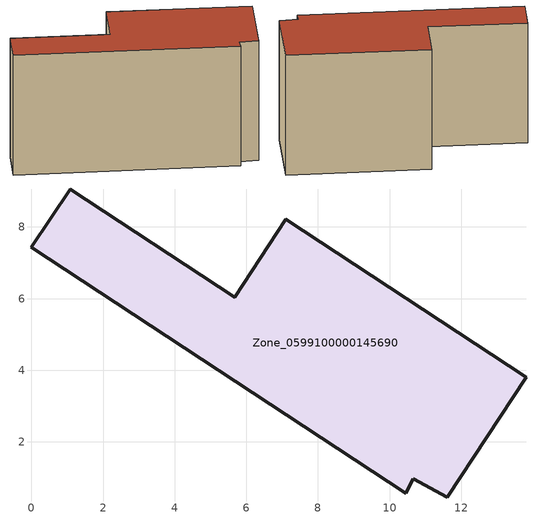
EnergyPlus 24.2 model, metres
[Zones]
Zone_0599100000145690
 floor ground (C_G): 10.45,0.57 0,7.43 1.09,9.06 5.67,6.04 7.1,8.21 13.81,3.8 11.61,0.46 10.65,0.97 z0
 wall outside (C_F): 5.67,6.04 1.09,9.06 0,7.43 10.45,0.57 10.65,0.97 11.61,0.46 13.81,3.8 7.1,8.21 5.67,6.04 z0:7.45
 roof outside (C_R): 10.45,0.57 10.65,0.97 11.61,0.46 13.81,3.8 7.1,8.21 5.67,6.04 1.09,9.06 0,7.43 z7.45
[BUILDING]
Pand.0599100000145690: North Axis=0; Terrain=City; Loads Convergence Tolerance Value=0.04; Temperature Convergence Tolerance Value=0.4; Solar Distribution=FullExterior; Maximum Number of Warmup Days=25; Minimum Number of Warmup Days=1
[Site:Location]
Rotterdam.The.Hague.AP_ZH_NLD Design_Conditions: Latitude=51.96; Longitude=4.45; Time Zone=1; Elevation=-4.5
[SITE:GROUNDTEMPERATURE:BUILDINGSURFACE]
18, 18, 18, 18, 18, 18, 18, 18, 18, 18, 18, 18
[MATERIAL] Thermal Absorptance=0.9; Solar Absorptance=0.7; Visible Absorptance=0.7
Name | Roughness | Thickness | Conductivity | Density | Specific Heat
G.TI.1946 | MediumSmooth | 0.15 | 1 | 540 | 1210
F.TI.1946 | Rough | 0.3 | 0.857143 | 1920 | 840
R.TI.1946 | MediumRough | 0.2 | 0.1 | 1500 | 1000
[CONSTRUCTION]
C_G: G.TI.1946
C_F: F.TI.1946
C_R: R.TI.1946
[ZONE]
Zone_0599100000145690: Type=1; Multiplier=1; Ceiling Height=Autocalculate; Volume=Autocalculate; Floor Area=autocalculate; Part of Total Floor Area=Yes
[ZONEINFILTRATION:DESIGNFLOWRATE]
Infil_Zone_0599100000145690: Zone or ZoneList or Space or SpaceList=Zone_0599100000145690; Schedule=AlwaysOn; Design Flow Rate Calculation Method=Flow/Area; Flow Rate per Floor Area=0.003; Constant Term Coefficient=1; Temperature Term Coefficient=0; Velocity Term Coefficient=0; Velocity Squared Term Coefficient=0
[HVACTEMPLATE:ZONE:IDEALLOADSAIRSYSTEM]
Zone_0599100000145690: Maximum Heating Supply Air Temperature=50; Minimum Cooling Supply Air Temperature=13; Maximum Heating Supply Air Humidity Ratio=0.0156; Minimum Cooling Supply Air Humidity Ratio=0.0077; Heating Limit=NoLimit; Cooling Limit=NoLimit; Dehumidification Control Type=ConstantSensibleHeatRatio; Cooling Sensible Heat Ratio=0.7; Dehumidification Setpoint=60; Humidification Control Type=None; Humidification Setpoint=30; Outdoor Air Method=None; Outdoor Air Flow Rate per Person=0.00944; Outdoor Air Flow Rate per Zone Floor Area=0; Outdoor Air Flow Rate per Zone=0; Demand Controlled Ventilation Type=None; Outdoor Air Economizer Type=NoEconomizer; Heat Recovery Type=None; Sensible Heat Recovery Effectiveness=0.7; Latent Heat Recovery Effectiveness=0.65
[ZONECONTROL:THERMOSTAT]
ThermostatControl_Zone_0599100000145690: Zone or ZoneList=Zone_0599100000145690; Control Type Schedule=DualSetpointControlType; Control 1=Thermostat_Zone_0599100000145690; Temperature Difference Between Cutout And Setpoint=0
[THERMOSTATSETPOINT:DUALSETPOINT]
Thermostat_Zone_0599100000145690: Heating Setpoint Temperature Schedule=HeatingSetpoint_Zone_0599100000145690; Cooling Setpoint Temperature Schedule=CoolingSetpoint_Zone_0599100000145690
[SCHEDULE:COMPACT]
HeatingSetpoint_Zone_0599100000145690: Through: 12/31, For: AllDays, Until: 24:00, 21
CoolingSetpoint_Zone_0599100000145690: Through: 12/31, For: AllDays, Until: 24:00, 24
DualSetpointControlType: Through: 12/31, For: AllDays, Until: 24:00, 4
AlwaysOn: Through: 12/31, For: AllDays, Until: 24:00, 1
